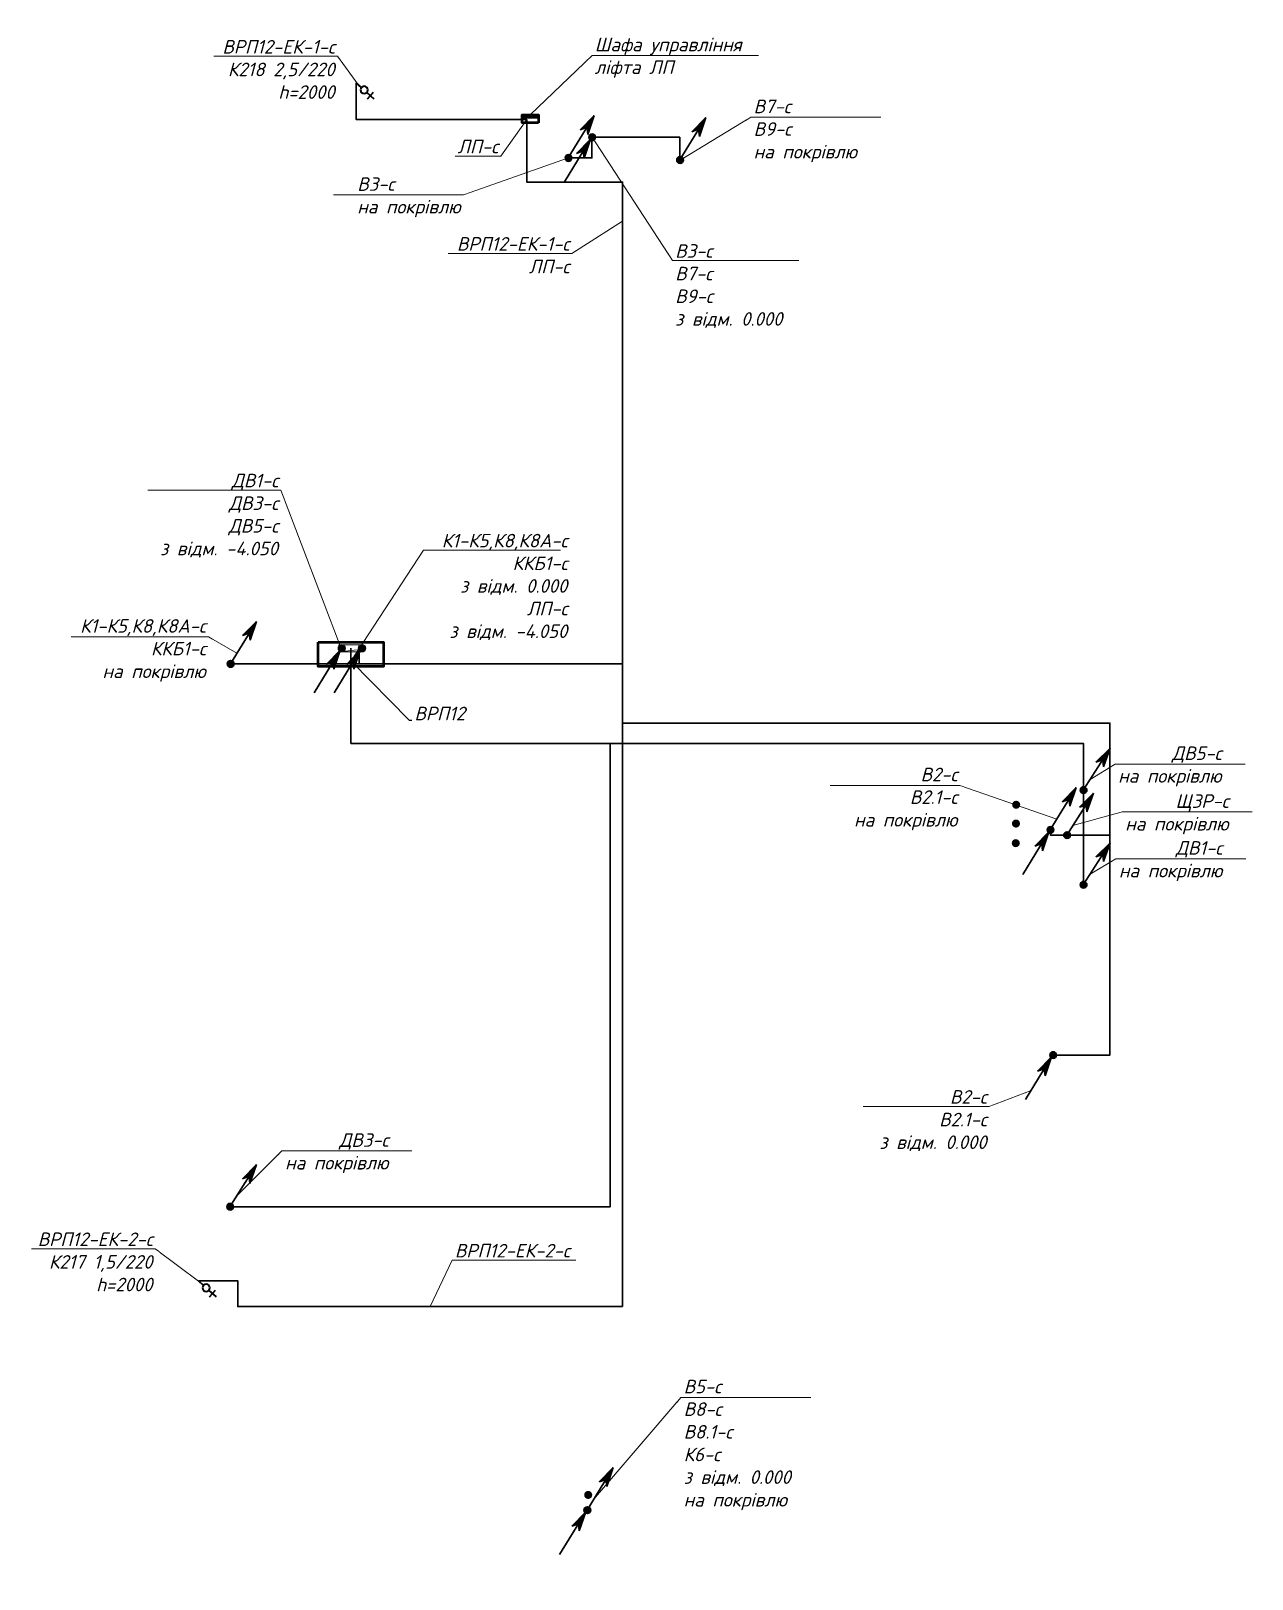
# Model space of a CAD drawing. Header units: millimetres. Extents: x -164867 to 807677, y -316775 to 513985.
# Drawn here: x 358524 to 403479, y 217147 to 274131 of the extents above; entities that cross this region are included whole.
import ezdxf
from ezdxf import colors
from ezdxf.entities.mleader import LeaderData, LeaderLine
from ezdxf.math import Vec2, Vec3

# ---------------------------------------------------------------- set-up
doc = ezdxf.new("R2010")
doc.units = ezdxf.units.MM
for name, color, linetype, lineweight in [('E_Аварійні мережі', 1, 'Continuous', 30), ('E_В лотку', 5, 'Kabl_in_Lotok', 30), ('E_В лотку_аварійні', 1, 'Kabl_in_Lotok', 30), ('E_Обладнання', 84, 'Continuous', 35), ('E_Позначення', 7, 'Continuous', 15), ('E_Розп. мережі', 5, 'Continuous', 30), ('E_Щити', 1, 'Continuous', 50)]:
    doc.layers.add(name, color=color, linetype=linetype, lineweight=lineweight)
doc.styles.add('ISO', font='isocpeui.ttf')
doc.styles.add('ГОСТ 2.304', font='isocpeui.ttf')
doc.linetypes.add('Kabl_in_Lotok', pattern='A,10,[130,ltypeshp.shx,S=1,R=0,X=0,Y=0],1,[130,ltypeshp.shx,S=1,R=90,X=0,Y=-1],1,[130,ltypeshp.shx,S=1,R=0,X=0,Y=0],10', length=22)

# ---------------------------------------------------------------- blocks, each defined once
blk = doc.blocks.new('*U7')
at = {"color": 0}
blk.add_lwpolyline([(-600, 450), (600, 450), (600, 0), (-600, 0)], close=True, dxfattribs=at)
blk = doc.blocks.new('_None')
blk = doc.blocks.new('*U68')
at = {"lineweight": -2}
h = blk.add_hatch(color=256, dxfattribs=at)
h.paths.add_polyline_path([(8.77, 16.13), (3.9, 10.61), (6.34, 11.65)])
h.paths.add_polyline_path([(8.77, 16.13), (6.34, 11.65), (6.79, 9.05)])
h = blk.add_hatch(color=256, dxfattribs=at)
edge = h.paths.add_edge_path()
edge.add_arc((0.07, 0), 1.28, 0, 360)
for p, q in [((0, 0), (8.77, 16.13)), ((8.77, 16.13), (3.9, 10.61)), ((3.9, 10.61), (6.34, 11.65)), ((6.34, 11.65), (6.79, 9.05)), ((8.77, 16.13), (6.79, 9.05))]:
    blk.add_line(p, q, dxfattribs=at)
blk.add_circle((0.11, 0), 1.24, dxfattribs=at)
blk = doc.blocks.new('*U69')
at = {"lineweight": -2}
h = blk.add_hatch(color=256, dxfattribs=at)
edge = h.paths.add_edge_path()
edge.add_arc((0.07, 0), 1.28, 0, 360)
h = blk.add_hatch(color=256, dxfattribs=at)
h.paths.add_polyline_path([(-0.47, -0.71), (-5.33, -6.22), (-2.9, -5.18)])
h.paths.add_polyline_path([(-0.47, -0.71), (-2.9, -5.18), (-2.45, -7.79)])
for p, q in [((-9.24, -16.84), (-0.47, -0.71)), ((-0.47, -0.71), (-5.33, -6.22)), ((-0.47, -0.71), (-5.33, -6.22)), ((-5.33, -6.22), (-2.9, -5.18)), ((-5.33, -6.22), (-2.9, -5.18)), ((-2.9, -5.18), (-2.45, -7.79)), ((-2.9, -5.18), (-2.45, -7.79)), ((-0.47, -0.71), (-2.45, -7.79)), ((-0.47, -0.71), (-2.45, -7.79))]:
    blk.add_line(p, q, dxfattribs=at)
blk.add_circle((0.11, 0), 1.24, dxfattribs=at)
blk = doc.blocks.new('*U70')
at = {"lineweight": -2}
h = blk.add_hatch(color=256, dxfattribs=at)
h.paths.add_polyline_path([(8.77, 16.13), (3.9, 10.61), (6.34, 11.65)])
h.paths.add_polyline_path([(8.77, 16.13), (6.34, 11.65), (6.79, 9.05)])
h = blk.add_hatch(color=256, dxfattribs=at)
edge = h.paths.add_edge_path()
edge.add_arc((0.07, 0), 1.28, 0, 360)
h = blk.add_hatch(color=256, dxfattribs=at)
h.paths.add_polyline_path([(-0.47, -0.71), (-5.33, -6.22), (-2.9, -5.18)])
h.paths.add_polyline_path([(-0.47, -0.71), (-2.9, -5.18), (-2.45, -7.79)])
for p, q in [((0, 0), (8.77, 16.13)), ((8.77, 16.13), (3.9, 10.61)), ((3.9, 10.61), (6.34, 11.65)), ((6.34, 11.65), (6.79, 9.05)), ((8.77, 16.13), (6.79, 9.05)), ((-9.24, -16.84), (-0.47, -0.71)), ((-0.47, -0.71), (-5.33, -6.22)), ((-5.33, -6.22), (-2.9, -5.18)), ((-2.9, -5.18), (-2.45, -7.79)), ((-0.47, -0.71), (-2.45, -7.79))]:
    blk.add_line(p, q, dxfattribs=at)
blk.add_circle((0.11, 0), 1.24, dxfattribs=at)
blk = doc.blocks.new('электровывод')
at = {"color": 0, "linetype": 'ByBlock', "lineweight": -2}
for p, q in [((-123, 124), (-205, 207)), ((-202, 127), (-125, 204)), ((-59, 60), (0, 0))]:
    blk.add_line(p, q, dxfattribs=at)
blk.add_circle((-91, 92), 44.9, dxfattribs=at)
blk = doc.blocks.new('*U6')
at = {"lineweight": 40}
h = blk.add_hatch(color=0, dxfattribs=at)
h.dxf.hatch_style = 1
h.paths.add_polyline_path([(300, 150), (-300, 150), (-300, 0), (300, 0)])
at = {"color": 0}
blk.add_lwpolyline([(-300, 300), (300, 300), (300, 0), (-300, 0)], close=True, dxfattribs=at)

msp = doc.modelspace()

# ---------------------------------------------------------------- linework, layer by layer
at = {"layer": 'E_В лотку', "ltscale": 200}
for points in [[(376775.24, 270868.37), (376775.24, 268569.96), (380302.62, 268569.96), (380302.62, 260308.54), (380302.62, 250832.7)], [(370602.62, 251407.54), (370602.62, 250832.7), (365870.74, 250832.7)], [(370302.62, 250832.7), (380302.62, 250832.7), (380302.62, 227174.39)], [(380302.62, 248656.74), (398249.04, 248656.74), (398249.04, 244528.96)], [(396147.03, 236434.23), (398245.05, 236433.65), (398247.32, 244528.96), (396055.81, 244528.96), (396055.81, 244721.14)], [(364688.77, 228124.39), (366138.77, 228124.39), (366138.77, 227174.39), (380302.62, 227174.39)]]:
    msp.add_lwpolyline(points, dxfattribs=at)
at = {"layer": 'E_В лотку', "color": 4}
msp.add_circle((379178.82, 270218.01), 50, dxfattribs=at)
at = {"layer": 'E_В лотку_аварійні', "ltscale": 200}
for points in [[(370302.62, 251407.54), (370302.62, 247907.54), (397273.05, 247907.54), (397273.05, 242703.16)], [(365850.44, 230853.09), (379850.44, 230853.09), (379850.44, 247907.54)]]:
    msp.add_lwpolyline(points, dxfattribs=at)
at = {"layer": 'E_Розп. мережі', "ltscale": 200}
msp.add_lwpolyline([(370502.62, 272219.96), (370502.62, 270869.96), (376775.24, 270869.96)], dxfattribs=at)
at = {"layer": 'E_Розп. мережі', "ltscale": 100}
msp.add_lwpolyline([(378304.1, 269456.14), (379178.82, 269456.14), (379178.82, 270218.01), (382410, 270218.01), (382410, 269381.14)], dxfattribs=at)
at = {"layer": 'E_Щити', "color": 2, "lineweight": 5}
msp.add_lwpolyline([(369852.62, 251282.54), (370752.62, 251282.54), (370752.62, 251532.54), (369852.62, 251532.54), (369852.62, 251282.54), (370659.64, 251360.85), (370752.62, 251532.54)], dxfattribs=at)

# ---------------------------------------------------------------- block references
at = {"layer": 'E_Аварійні мережі', "xscale": 100, "yscale": 100, "zscale": 100}
for name, p, rotation in [('*U69', (369955.71, 251407.89), 357.0874877686715), ('*U68', (397267.47, 246189.76), 355.953213338055), ('*U68', (397267.47, 242703.61), 355.953213338055), ('*U68', (365844.85, 230853.54), 355.953213338055)]:
    msp.add_blockref(name, p, dxfattribs=dict(at, rotation=rotation))
at = {"layer": 'E_В лотку', "xscale": 100, "yscale": 100, "zscale": 100}
for p, rotation in [((365865.15, 250833.04), 357.0874877686715), ((396659.52, 244529.18), 355.953213338055)]:
    msp.add_blockref('*U68', p, dxfattribs=dict(at, rotation=rotation))
at = {"layer": 'E_В лотку', "color": 4, "xscale": 100, "yscale": 100, "zscale": 100, "rotation": 357.0874877686715}
msp.add_blockref('*U69', (370700.01, 251407.89), dxfattribs=at)
at = {"layer": 'E_Обладнання', "xscale": -3, "yscale": 3, "zscale": 3, "rotation": 272.6571357818779}
for p in [(370502.62, 272219.96), (364688.77, 228124.39)]:
    msp.add_blockref('электровывод', p, dxfattribs=at)
at = {"layer": 'E_Розп. мережі', "xscale": 100, "yscale": 100, "zscale": 100, "rotation": 357.0874877686715}
for name, p in [('*U68', (382410, 269381.14)), ('*U69', (379173.23, 270218.35)), ('*U70', (396050.22, 244721.49)), ('*U69', (396147.03, 236434.23)), ('*U70', (378997.03, 219683.89))]:
    msp.add_blockref(name, p, dxfattribs=at)
at = {"layer": 'E_Щити', "zscale": 2, "rotation": 180}
msp.add_blockref('*U6', (376907.84, 271047.95), dxfattribs=at)
at = {"layer": 'E_Щити', "xscale": 2, "yscale": 2, "zscale": 2}
msp.add_blockref('*U7', (370302.62, 250733.54), dxfattribs=at)

# ---------------------------------------------------------------- next in the draw order: leaders
at = {"layer": 'E_Позначення'}
ml = msp.add_multileader_mtext('Standard', dxfattribs=at)
ml.set_content('Шафа управління ліфта ЛП', color=256, style='ГОСТ 2.304')
ml.set_leader_properties(color=256, linetype='ByLayer', lineweight=-1)
ml.set_arrow_properties(name='NONE')
ml.build(insert=Vec2(0, 0))
ml.multileader.update_dxf_attribs({"has_dogleg": 0, "text_left_attachment_type": 6, "text_right_attachment_type": 6, "dogleg_length": 0, "arrow_head_size": 1})
ctx = ml.context
ctx.base_point, ctx.char_height, ctx.arrow_head_size, ctx.landing_gap_size, ctx.plane_origin = Vec3(379179.44, 273230.87), 500, 1, 100, Vec3(398503.84, 269439.25)
ctx.left_attachment, ctx.right_attachment = 6, 6
notes = []
notes.append((ctx, [(0, (1, 1, 0), (379179.44, 273230.87), (1, 0), 0, [(0, [(376907.84, 271047.95)], 0, [])])]))
ctx.mtext.insert, ctx.mtext.width, ctx.mtext.defined_height, ctx.mtext.flow_direction = Vec3(379279.44, 273880.87), 5970.2555, 3270.87, 5
ctx.mtext.has_bg_fill, ctx.mtext.bg_color, ctx.mtext.bg_scale_factor, ctx.mtext.bg_transparency, ctx.mtext.use_window_bg_color = 1, -1027028792, 1.5, 0, 1
ml = msp.add_multileader_mtext('Standard', dxfattribs=at)
ml.set_content('ВРП12-ЕК-1-с\\PК218 2,5/220\\Ph=2000', color=256, style='ГОСТ 2.304')
ml.set_leader_properties(color=256, linetype='ByLayer', lineweight=-1)
ml.set_arrow_properties(name='NONE')
ml.build(insert=Vec2(0, 0))
ml.multileader.update_dxf_attribs({"has_dogleg": 0, "text_left_attachment_type": 6, "text_right_attachment_type": 6, "dogleg_length": 0, "arrow_head_size": 1})
ctx = ml.context
ctx.base_point, ctx.char_height, ctx.arrow_head_size, ctx.landing_gap_size, ctx.plane_origin = Vec3(365183.85, 273197.64), 500, 1, 100, Vec3(390230.98, 271579.34)
ctx.left_attachment, ctx.right_attachment, ctx.text_align_type = 6, 6, 2
notes.append((ctx, [(1, (1, 1, 0), (369806.96, 273197.64), (-1, 0), 0, [(0, [(370555.62, 272172.18)], 0, [])])]))
ctx.mtext.insert, ctx.mtext.alignment, ctx.mtext.flow_direction = Vec3(369706.96, 273797.64), 3, 5
ctx.mtext.has_bg_fill, ctx.mtext.bg_color, ctx.mtext.bg_scale_factor, ctx.mtext.bg_transparency, ctx.mtext.use_window_bg_color = 1, -1027028792, 1.5, 0, 1
ml = msp.add_multileader_mtext('Standard', dxfattribs=at)
ml.set_content('ВРП12-ЕК-1-с\\PЛП-с', color=256, style='ГОСТ 2.304')
ml.set_leader_properties(color=256, linetype='ByLayer', lineweight=-1)
ml.set_arrow_properties(name='NONE')
ml.build(insert=Vec2(0, 0))
ml.multileader.update_dxf_attribs({"has_dogleg": 0, "text_left_attachment_type": 6, "text_right_attachment_type": 6, "dogleg_length": 0, "arrow_head_size": 1})
ctx = ml.context
ctx.base_point, ctx.char_height, ctx.arrow_head_size, ctx.landing_gap_size, ctx.plane_origin = Vec3(373817.26, 265943.74), 500, 1, 100, Vec3(399977.98, 267372.77)
ctx.left_attachment, ctx.right_attachment, ctx.text_align_type = 6, 6, 2
notes.append((ctx, [(1, (1, 1, 0), (378440.37, 265943.74), (-1, 0), 0, [(0, [(380302.62, 267129.43)], 0, [])])]))
ctx.mtext.insert, ctx.mtext.alignment, ctx.mtext.flow_direction = Vec3(378340.37, 266543.74), 3, 5
ctx.mtext.has_bg_fill, ctx.mtext.bg_color, ctx.mtext.bg_scale_factor, ctx.mtext.bg_transparency, ctx.mtext.use_window_bg_color = 1, -1027028792, 1.5, 0, 1
ml = msp.add_multileader_mtext('Standard', dxfattribs=at)
ml.set_content('К1-К5,К8,К8А-с\\PККБ1-с\\Pна покрівлю', color=256, style='ГОСТ 2.304')
ml.set_leader_properties(color=256, linetype='ByLayer', lineweight=-1)
ml.set_arrow_properties(name='NONE')
ml.build(insert=Vec2(0, 0))
ml.multileader.update_dxf_attribs({"has_dogleg": 0, "text_left_attachment_type": 6, "text_right_attachment_type": 6, "dogleg_length": 0, "arrow_head_size": 1})
ctx = ml.context
ctx.base_point, ctx.char_height, ctx.arrow_head_size, ctx.landing_gap_size, ctx.plane_origin = Vec3(359664.38, 251829.71), 500, 1, 100, Vec3(380296.07, 251081.22)
ctx.left_attachment, ctx.right_attachment, ctx.text_align_type = 6, 6, 2
notes.append((ctx, [(1, (1, 1, 0), (365056.42, 251829.71), (-1, 0), 0, [(0, [(366104.61, 251224.62)], 0, [])])]))
ctx.mtext.insert, ctx.mtext.alignment, ctx.mtext.flow_direction = Vec3(364956.42, 252479.71), 3, 5
ctx.mtext.has_bg_fill, ctx.mtext.bg_color, ctx.mtext.bg_scale_factor, ctx.mtext.bg_transparency, ctx.mtext.use_window_bg_color = 1, -1027028792, 1.5, 0, 1
at = {"layer": 'E_Позначення', "color": 7, "lineweight": 9}
ml = msp.add_multileader_mtext('Standard', dxfattribs=at)
ml.set_content('ВРП12', color=7, style='ISO')
ml.set_leader_properties()
ml.set_arrow_properties(name='NONE')
ml.build(insert=Vec2(0, 0))
ml.multileader.update_dxf_attribs({"has_text_frame": 1, "text_left_attachment_type": 7, "text_right_attachment_type": 8, "dogleg_length": 100, "arrow_head_size": 200})
ctx = ml.context
ctx.base_point, ctx.char_height, ctx.arrow_head_size, ctx.landing_gap_size, ctx.plane_origin = Vec3(372542.89, 248756), 500, 200, 100, Vec3(326494.97, 246790.64)
ctx.left_attachment, ctx.right_attachment = 7, 8
notes.append((ctx, [(1, (1, 1, 0), (372442.89, 248756), (1, 0), 100, [(0, [(370329.3, 250922)], 0, [])])]))
ctx.mtext.insert, ctx.mtext.line_spacing_factor, ctx.mtext.flow_direction = Vec3(372642.89, 249256), 0.72, 5
ctx.mtext.has_bg_fill, ctx.mtext.bg_color, ctx.mtext.bg_scale_factor, ctx.mtext.bg_transparency, ctx.mtext.use_window_bg_color = 1, -1027028792, 1.5, 0, 1
at = {"layer": 'E_Позначення'}
ml = msp.add_multileader_mtext('Standard', dxfattribs=at)
ml.set_content('ДВ5-с\\Pна покрівлю', color=256, style='ГОСТ 2.304')
ml.set_leader_properties(color=256, linetype='ByLayer', lineweight=-1)
ml.set_arrow_properties(name='NONE')
ml.build(insert=Vec2(0, 0))
ml.multileader.update_dxf_attribs({"has_dogleg": 0, "text_left_attachment_type": 6, "text_right_attachment_type": 6, "dogleg_length": 0, "arrow_head_size": 1})
ctx = ml.context
ctx.base_point, ctx.char_height, ctx.arrow_head_size, ctx.landing_gap_size, ctx.plane_origin = Vec3(398434.57, 247144.77), 500, 1, 100, Vec3(416440.83, 244698.6)
ctx.left_attachment, ctx.right_attachment, ctx.text_align_type = 6, 6, 2
notes.append((ctx, [(0, (1, 1, 0), (398434.57, 247144.77), (1, 0), 0, [(0, [(397514.63, 246576.53)], 0, [])])]))
ctx.mtext.insert, ctx.mtext.alignment, ctx.mtext.flow_direction = Vec3(402350.86, 247794.77), 3, 5
ctx.mtext.has_bg_fill, ctx.mtext.bg_color, ctx.mtext.bg_scale_factor, ctx.mtext.bg_transparency, ctx.mtext.use_window_bg_color = 1, -1027028792, 1.5, 0, 1
ml = msp.add_multileader_mtext('Standard', dxfattribs=at)
ml.set_content('В2-с\\PВ2.1-с\\Pна покрівлю', color=256, style='ГОСТ 2.304')
ml.set_leader_properties(color=256, linetype='ByLayer', lineweight=-1)
ml.set_arrow_properties(name='NONE')
ml.build(insert=Vec2(0, 0))
ml.multileader.update_dxf_attribs({"has_dogleg": 0, "text_left_attachment_type": 6, "text_right_attachment_type": 6, "dogleg_length": 0, "arrow_head_size": 1})
ctx = ml.context
ctx.base_point, ctx.char_height, ctx.arrow_head_size, ctx.landing_gap_size, ctx.plane_origin = Vec3(388711.2, 246361.97), 500, 1, 100, Vec3(415215.88, 243235.14)
ctx.left_attachment, ctx.right_attachment, ctx.text_align_type = 6, 6, 2
notes.append((ctx, [(1, (1, 1, 0), (392727.49, 246361.97), (-1, 0), 0, [(0, [(396289.68, 245113.07)], 0, [])])]))
ctx.mtext.insert, ctx.mtext.alignment, ctx.mtext.flow_direction = Vec3(392627.49, 247011.97), 3, 5
ctx.mtext.has_bg_fill, ctx.mtext.bg_color, ctx.mtext.bg_scale_factor, ctx.mtext.bg_transparency, ctx.mtext.use_window_bg_color = 1, -1027028792, 1.5, 0, 1
ml = msp.add_multileader_mtext('Standard', dxfattribs=at)
ml.set_content('ДВ1-с\\Pна покрівлю', color=256, style='ГОСТ 2.304')
ml.set_leader_properties(color=256, linetype='ByLayer', lineweight=-1)
ml.set_arrow_properties(name='NONE')
ml.build(insert=Vec2(0, 0))
ml.multileader.update_dxf_attribs({"has_dogleg": 0, "text_left_attachment_type": 6, "text_right_attachment_type": 6, "dogleg_length": 0, "arrow_head_size": 1})
ctx = ml.context
ctx.base_point, ctx.char_height, ctx.arrow_head_size, ctx.landing_gap_size, ctx.plane_origin = Vec3(398462.66, 243658.62), 500, 1, 100, Vec3(416440.83, 241212.46)
ctx.left_attachment, ctx.right_attachment, ctx.text_align_type = 6, 6, 2
notes.append((ctx, [(0, (1, 1, 0), (398462.66, 243658.62), (1, 0), 0, [(0, [(397514.63, 243090.38)], 0, [])])]))
ctx.mtext.insert, ctx.mtext.alignment, ctx.mtext.flow_direction = Vec3(402378.95, 244308.62), 3, 5
ctx.mtext.has_bg_fill, ctx.mtext.bg_color, ctx.mtext.bg_scale_factor, ctx.mtext.bg_transparency, ctx.mtext.use_window_bg_color = 1, -1027028792, 1.5, 0, 1
ml = msp.add_multileader_mtext('Standard', dxfattribs=at)
ml.set_content('В2-с\\PВ2.1-с\\Pз відм. 0.000', color=256, style='ГОСТ 2.304')
ml.set_leader_properties(color=256, linetype='ByLayer', lineweight=-1)
ml.set_arrow_properties(name='NONE')
ml.build(insert=Vec2(0, 0))
ml.multileader.update_dxf_attribs({"has_dogleg": 0, "text_left_attachment_type": 6, "text_right_attachment_type": 6, "dogleg_length": 0, "arrow_head_size": 1})
ctx = ml.context
ctx.base_point, ctx.char_height, ctx.arrow_head_size, ctx.landing_gap_size, ctx.plane_origin = Vec3(389593.13, 234543.85), 500, 1, 100, Vec3(415048.16, 234522.16)
ctx.left_attachment, ctx.right_attachment, ctx.text_align_type = 6, 6, 2
notes.append((ctx, [(1, (1, 1, 0), (393807.15, 234543.85), (-1, 0), 0, [(0, [(395342.42, 235132.18)], 0, [])])]))
ctx.mtext.insert, ctx.mtext.alignment, ctx.mtext.flow_direction = Vec3(393707.15, 235143.85), 3, 5
ctx.mtext.has_bg_fill, ctx.mtext.bg_color, ctx.mtext.bg_scale_factor, ctx.mtext.bg_transparency, ctx.mtext.use_window_bg_color = 1, -1027028792, 1.5, 0, 1
ml = msp.add_multileader_mtext('Standard', dxfattribs=at)
ml.set_content('ДВ3-с\\Pна покрівлю', color=256, style='ГОСТ 2.304')
ml.set_leader_properties(color=256, linetype='ByLayer', lineweight=-1)
ml.set_arrow_properties(name='NONE')
ml.build(insert=Vec2(0, 0))
ml.multileader.update_dxf_attribs({"has_dogleg": 0, "text_left_attachment_type": 6, "text_right_attachment_type": 6, "dogleg_length": 0, "arrow_head_size": 1})
ctx = ml.context
ctx.base_point, ctx.char_height, ctx.arrow_head_size, ctx.landing_gap_size, ctx.plane_origin = Vec3(367764.01, 232905.62), 500, 1, 100, Vec3(385601, 229286.68)
ctx.left_attachment, ctx.right_attachment, ctx.text_align_type = 6, 6, 2
notes.append((ctx, [(0, (1, 1, 0), (367764.01, 232905.62), (1, 0), 0, [(0, [(366092.02, 231240.31)], 0, [])])]))
ctx.mtext.insert, ctx.mtext.alignment, ctx.mtext.flow_direction = Vec3(371680.3, 233555.62), 3, 5
ctx.mtext.has_bg_fill, ctx.mtext.bg_color, ctx.mtext.bg_scale_factor, ctx.mtext.bg_transparency, ctx.mtext.use_window_bg_color = 1, -1027028792, 1.5, 0, 1
ml = msp.add_multileader_mtext('Standard', dxfattribs=at)
ml.set_content('ВРП12-ЕК-2-с\\PК217 1,5/220\\Ph=2000', color=256, style='ГОСТ 2.304')
ml.set_leader_properties(color=256, linetype='ByLayer', lineweight=-1)
ml.set_arrow_properties(name='NONE')
ml.build(insert=Vec2(0, 0))
ml.multileader.update_dxf_attribs({"has_dogleg": 0, "text_left_attachment_type": 6, "text_right_attachment_type": 6, "dogleg_length": 0, "arrow_head_size": 1})
ctx = ml.context
ctx.base_point, ctx.char_height, ctx.arrow_head_size, ctx.landing_gap_size, ctx.plane_origin = Vec3(358372.8, 229304.45), 500, 1, 100, Vec3(384417.13, 227483.77)
ctx.left_attachment, ctx.right_attachment, ctx.text_align_type = 6, 6, 2
notes.append((ctx, [(1, (1, 1, 0), (363099.7, 229304.45), (-1, 0), 0, [(0, [(364741.77, 228076.61)], 0, [])])]))
ctx.mtext.insert, ctx.mtext.alignment, ctx.mtext.flow_direction = Vec3(362999.7, 229904.45), 3, 5
ctx.mtext.has_bg_fill, ctx.mtext.bg_color, ctx.mtext.bg_scale_factor, ctx.mtext.bg_transparency, ctx.mtext.use_window_bg_color = 1, -1027028792, 1.5, 0, 1
ml = msp.add_multileader_mtext('Standard', dxfattribs=at)
ml.set_content('ВРП12-ЕК-2-с', color=256, style='ГОСТ 2.304')
ml.set_leader_properties(color=256, linetype='ByLayer', lineweight=-1)
ml.set_arrow_properties(name='NONE')
ml.build(insert=Vec2(0, 0))
ml.multileader.update_dxf_attribs({"has_dogleg": 0, "text_left_attachment_type": 6, "text_right_attachment_type": 6, "dogleg_length": 0, "arrow_head_size": 1})
ctx = ml.context
ctx.base_point, ctx.char_height, ctx.arrow_head_size, ctx.landing_gap_size, ctx.plane_origin = Vec3(374030.64, 228884.38), 500, 1, 100, Vec3(392896.05, 226581.55)
ctx.left_attachment, ctx.right_attachment = 6, 6
notes.append((ctx, [(0, (1, 1, 0), (374030.64, 228884.38), (1, 0), 0, [(0, [(373220.69, 227174.39)], 0, [])])]))
ctx.mtext.insert, ctx.mtext.flow_direction = Vec3(374130.64, 229484.38), 5
ctx.mtext.has_bg_fill, ctx.mtext.bg_color, ctx.mtext.bg_scale_factor, ctx.mtext.bg_transparency, ctx.mtext.use_window_bg_color = 1, -1027028792, 1.5, 0, 1
ml = msp.add_multileader_mtext('Standard', dxfattribs=at)
ml.set_content('В5-с\\PВ8-с\\PВ8.1-с\\PК6-с\\Pз відм. 0.000\\Pна покрівлю', color=256, style='ГОСТ 2.304')
ml.set_leader_properties(color=256, linetype='ByLayer', lineweight=-1)
ml.set_arrow_properties(name='NONE')
ml.build(insert=Vec2(0, 0))
ml.multileader.update_dxf_attribs({"has_dogleg": 0, "text_left_attachment_type": 6, "text_right_attachment_type": 6, "dogleg_length": 0, "arrow_head_size": 1})
ctx = ml.context
ctx.base_point, ctx.char_height, ctx.arrow_head_size, ctx.landing_gap_size, ctx.plane_origin = Vec3(382453.86, 223833.56), 500, 1, 100, Vec3(398745.47, 218121.84)
ctx.left_attachment, ctx.right_attachment = 6, 6
notes.append((ctx, [(0, (1, 1, 0), (382453.86, 223833.56), (1, 0), 0, [(0, [(379236.49, 220075.47)], 0, [])])]))
ctx.mtext.insert, ctx.mtext.flow_direction = Vec3(382553.86, 224483.56), 5
ctx.mtext.has_bg_fill, ctx.mtext.bg_color, ctx.mtext.bg_scale_factor, ctx.mtext.bg_transparency, ctx.mtext.use_window_bg_color = 1, -1027028792, 1.5, 0, 1
for ctx, leaders in notes:
    for number, flags, end, landing, length, lines in leaders:
        leader = LeaderData()
        leader.index, (leader.has_last_leader_line, leader.has_dogleg_vector, leader.attachment_direction) = number, flags
        leader.last_leader_point, leader.dogleg_vector, leader.dogleg_length = Vec3(end), Vec3(landing), length
        for number, points, colour, breaks in lines:
            line = LeaderLine()
            line.index, line.vertices, line.color, line.breaks = number, Vec3.list(points), colors.encode_raw_color(colour), breaks
            leader.lines.append(line)
        ctx.leaders.append(leader)

# ---------------------------------------------------------------- next in the draw order: hatches: boundary and pattern name
h = msp.add_hatch(color=1)
h.dxf.hatch_style = 1
h.paths.add_polyline_path([(394647.17, 245647.44, 1), (394945.51, 245647.44, 1)])
h = msp.add_hatch(color=1)
h.dxf.hatch_style = 1
h.paths.add_polyline_path([(394639.95, 244955.35, 1), (394938.3, 244955.35, 1)])
h = msp.add_hatch(color=1)
h.dxf.hatch_style = 1
h.paths.add_polyline_path([(394632.74, 244234.43, 1), (394931.09, 244234.43, 1)])
h = msp.add_hatch(color=1)
h.dxf.hatch_style = 1
h.paths.add_polyline_path([(378890.69, 220243.48, 1), (379189.04, 220243.48, 1)])

# ---------------------------------------------------------------- next in the draw order: leaders
ml = msp.add_multileader_mtext('Standard', dxfattribs=at)
ml.set_content('ЛП-с', color=256, style='ГОСТ 2.304')
ml.set_leader_properties(color=256, linetype='ByLayer', lineweight=-1)
ml.set_arrow_properties(name='NONE')
ml.build(insert=Vec2(0, 0))
ml.multileader.update_dxf_attribs({"has_dogleg": 0, "text_left_attachment_type": 6, "text_right_attachment_type": 6, "dogleg_length": 0, "arrow_head_size": 1})
ctx = ml.context
ctx.base_point, ctx.char_height, ctx.arrow_head_size, ctx.landing_gap_size, ctx.plane_origin = Vec3(374066.4, 269527.37), 500, 1, 100, Vec3(398478.7, 269836.35)
ctx.left_attachment, ctx.right_attachment, ctx.text_align_type = 6, 6, 2
notes = []
notes.append((ctx, [(1, (1, 1, 0), (375817.54, 269527.37), (-1, 0), 0, [(0, [(376775.24, 270869.96)], 0, [])])]))
ctx.mtext.insert, ctx.mtext.alignment, ctx.mtext.flow_direction = Vec3(375717.54, 270127.37), 3, 5
ctx.mtext.has_bg_fill, ctx.mtext.bg_color, ctx.mtext.bg_scale_factor, ctx.mtext.bg_transparency, ctx.mtext.use_window_bg_color = 1, -1027028792, 1.5, 0, 1
ml = msp.add_multileader_mtext('Standard', dxfattribs=at)
ml.set_content('В3-с\\PВ7-с\\PВ9-с\\Pз відм. 0.000', color=256, style='ГОСТ 2.304')
ml.set_leader_properties(color=256, linetype='ByLayer', lineweight=-1)
ml.set_arrow_properties(name='NONE')
ml.build(insert=Vec2(0, 0))
ml.multileader.update_dxf_attribs({"has_dogleg": 0, "text_left_attachment_type": 6, "text_right_attachment_type": 6, "dogleg_length": 0, "arrow_head_size": 1})
ctx = ml.context
ctx.base_point, ctx.char_height, ctx.arrow_head_size, ctx.landing_gap_size, ctx.plane_origin = Vec3(382141.46, 265682.5), 500, 1, 100, Vec3(400728.02, 266504.3)
ctx.left_attachment, ctx.right_attachment = 6, 6
notes.append((ctx, [(0, (1, 1, 0), (382141.46, 265682.5), (1, 0), 0, [(0, [(379159.83, 270264.26)], 0, [])])]))
ctx.mtext.insert, ctx.mtext.flow_direction = Vec3(382241.46, 266282.5), 5
ctx.mtext.has_bg_fill, ctx.mtext.bg_color, ctx.mtext.bg_scale_factor, ctx.mtext.bg_transparency, ctx.mtext.use_window_bg_color = 1, -1027028792, 1.5, 0, 1
ml = msp.add_multileader_mtext('Standard', dxfattribs=at)
ml.set_content('ДВ1-с\\PДВ3-с\\PДВ5-с\\Pз відм. -4.050', color=256, style='ГОСТ 2.304')
ml.set_leader_properties(color=256, linetype='ByLayer', lineweight=-1)
ml.set_arrow_properties(name='NONE')
ml.build(insert=Vec2(0, 0))
ml.multileader.update_dxf_attribs({"has_dogleg": 0, "text_left_attachment_type": 6, "text_right_attachment_type": 6, "dogleg_length": 0, "arrow_head_size": 1})
ctx = ml.context
ctx.base_point, ctx.char_height, ctx.arrow_head_size, ctx.landing_gap_size, ctx.plane_origin = Vec3(363092.07, 257231.15), 500, 1, 100, Vec3(391948.47, 253601.58)
ctx.left_attachment, ctx.right_attachment, ctx.text_align_type = 6, 6, 2
notes.append((ctx, [(1, (1, 1, 0), (367720.1, 257231.15), (-1, 0), 0, [(0, [(369966.89, 251339.58)], 0, [])])]))
ctx.mtext.insert, ctx.mtext.alignment, ctx.mtext.flow_direction = Vec3(367620.1, 257831.15), 3, 5
ctx.mtext.has_bg_fill, ctx.mtext.bg_color, ctx.mtext.bg_scale_factor, ctx.mtext.bg_transparency, ctx.mtext.use_window_bg_color = 1, -1027028792, 1.5, 0, 1
ml = msp.add_multileader_mtext('Standard', dxfattribs=at)
ml.set_content('К1-К5,К8,К8А-с\\PККБ1-с\\Pз відм. 0.000\\PЛП-с\\Pз відм. -4.050', color=256, style='ГОСТ 2.304')
ml.set_leader_properties(color=256, linetype='ByLayer', lineweight=-1)
ml.set_arrow_properties(name='NONE')
ml.build(insert=Vec2(0, 0))
ml.multileader.update_dxf_attribs({"has_dogleg": 0, "text_left_attachment_type": 6, "text_right_attachment_type": 6, "dogleg_length": 0, "arrow_head_size": 1})
ctx = ml.context
ctx.base_point, ctx.char_height, ctx.arrow_head_size, ctx.landing_gap_size, ctx.plane_origin = Vec3(372978.51, 255019.92), 500, 1, 100, Vec3(390383.57, 251359.25)
ctx.left_attachment, ctx.right_attachment, ctx.text_align_type = 6, 6, 2
notes.append((ctx, [(0, (1, 1, 0), (372978.51, 255019.92), (1, 0), 0, [(0, [(370332.49, 250982.15)], 0, [])])]))
ctx.mtext.insert, ctx.mtext.alignment, ctx.mtext.flow_direction = Vec3(378270.55, 255619.92), 3, 5
ctx.mtext.has_bg_fill, ctx.mtext.bg_color, ctx.mtext.bg_scale_factor, ctx.mtext.bg_transparency, ctx.mtext.use_window_bg_color = 1, -1027028792, 1.5, 0, 1
ml = msp.add_multileader_mtext('Standard', dxfattribs=at)
ml.set_content('ЩЗР-с\\Pна покрівлю', color=256, style='ГОСТ 2.304')
ml.set_leader_properties(color=256, linetype='ByLayer', lineweight=-1)
ml.set_arrow_properties(name='NONE')
ml.build(insert=Vec2(0, 0))
ml.multileader.update_dxf_attribs({"has_dogleg": 0, "text_left_attachment_type": 6, "text_right_attachment_type": 6, "dogleg_length": 0, "arrow_head_size": 1})
ctx = ml.context
ctx.base_point, ctx.char_height, ctx.arrow_head_size, ctx.landing_gap_size, ctx.plane_origin = Vec3(398693.87, 245382.7), 500, 1, 100, Vec3(415895.27, 242650.81)
ctx.left_attachment, ctx.right_attachment, ctx.text_align_type = 6, 6, 2
notes.append((ctx, [(0, (1, 1, 0), (398693.87, 245382.7), (1, 0), 0, [(0, [(396886.1, 244883.73)], 0, [])])]))
ctx.mtext.insert, ctx.mtext.alignment, ctx.mtext.flow_direction = Vec3(402610.16, 246032.7), 3, 5
ctx.mtext.has_bg_fill, ctx.mtext.bg_color, ctx.mtext.bg_scale_factor, ctx.mtext.bg_transparency, ctx.mtext.use_window_bg_color = 1, -1027028792, 1.5, 0, 1
for ctx, leaders in notes:
    for number, flags, end, landing, length, lines in leaders:
        leader = LeaderData()
        leader.index, (leader.has_last_leader_line, leader.has_dogleg_vector, leader.attachment_direction) = number, flags
        leader.last_leader_point, leader.dogleg_vector, leader.dogleg_length = Vec3(end), Vec3(landing), length
        for number, points, colour, breaks in lines:
            line = LeaderLine()
            line.index, line.vertices, line.color, line.breaks = number, Vec3.list(points), colors.encode_raw_color(colour), breaks
            leader.lines.append(line)
        ctx.leaders.append(leader)

# ---------------------------------------------------------------- next in the draw order: block references
at = {"layer": 'E_Розп. мережі', "xscale": 100, "yscale": 100, "zscale": 100, "rotation": 357.0874877686715}
msp.add_blockref('*U68', (378304.1, 269456.14), dxfattribs=at)

# ---------------------------------------------------------------- next in the draw order: leaders
at = {"layer": 'E_Позначення'}
ml = msp.add_multileader_mtext('Standard', dxfattribs=at)
ml.set_content('В7-с\\P\\pxql;В9-с\\Pна покрівлю', color=256, style='ГОСТ 2.304')
ml.set_leader_properties(color=256, linetype='ByLayer', lineweight=-1)
ml.set_arrow_properties(name='NONE')
ml.build(insert=Vec2(0, 0))
ml.multileader.update_dxf_attribs({"has_dogleg": 0, "text_left_attachment_type": 6, "text_right_attachment_type": 6, "dogleg_length": 0, "arrow_head_size": 1})
ctx = ml.context
ctx.base_point, ctx.char_height, ctx.arrow_head_size, ctx.landing_gap_size, ctx.plane_origin = Vec3(385029.05, 270953.54), 500, 1, 100, Vec3(403615.61, 271775.34)
ctx.left_attachment, ctx.right_attachment = 6, 6
notes = []
notes.append((ctx, [(0, (1, 1, 0), (385029.05, 270953.54), (1, 0), 0, [(0, [(382421.18, 269380.45)], 0, [])])]))
ctx.mtext.insert, ctx.mtext.flow_direction = Vec3(385129.05, 271603.54), 5
ctx.mtext.has_bg_fill, ctx.mtext.bg_color, ctx.mtext.bg_scale_factor, ctx.mtext.bg_transparency, ctx.mtext.use_window_bg_color = 1, -1027028792, 1.5, 0, 1
for ctx, leaders in notes:
    for number, flags, end, landing, length, lines in leaders:
        leader = LeaderData()
        leader.index, (leader.has_last_leader_line, leader.has_dogleg_vector, leader.attachment_direction) = number, flags
        leader.last_leader_point, leader.dogleg_vector, leader.dogleg_length = Vec3(end), Vec3(landing), length
        for number, points, colour, breaks in lines:
            line = LeaderLine()
            line.index, line.vertices, line.color, line.breaks = number, Vec3.list(points), colors.encode_raw_color(colour), breaks
            leader.lines.append(line)
        ctx.leaders.append(leader)

# ---------------------------------------------------------------- next in the draw order: leaders
ml = msp.add_multileader_mtext('Standard', dxfattribs=at)
ml.set_content('В3-с\\P\\pxql;на покрівлю', color=256, style='ГОСТ 2.304')
ml.set_leader_properties(color=256, linetype='ByLayer', lineweight=-1)
ml.set_arrow_properties(name='NONE')
ml.build(insert=Vec2(0, 0))
ml.multileader.update_dxf_attribs({"has_dogleg": 0, "text_left_attachment_type": 6, "text_right_attachment_type": 6, "dogleg_length": 0, "arrow_head_size": 1})
ctx = ml.context
ctx.base_point, ctx.char_height, ctx.arrow_head_size, ctx.landing_gap_size, ctx.plane_origin = Vec3(370436.8, 268095.81), 500, 1, 100, Vec3(386836.63, 269649.65)
ctx.left_attachment, ctx.right_attachment = 6, 6
notes = []
notes.append((ctx, [(1, (1, 1, 0), (374453.09, 268095.81), (-1, 0), 0, [(0, [(378315.28, 269455.45)], 0, [])])]))
ctx.mtext.insert, ctx.mtext.flow_direction = Vec3(370536.8, 268745.81), 5
ctx.mtext.has_bg_fill, ctx.mtext.bg_color, ctx.mtext.bg_scale_factor, ctx.mtext.bg_transparency, ctx.mtext.use_window_bg_color = 1, -1027028792, 1.5, 0, 1
for ctx, leaders in notes:
    for number, flags, end, landing, length, lines in leaders:
        leader = LeaderData()
        leader.index, (leader.has_last_leader_line, leader.has_dogleg_vector, leader.attachment_direction) = number, flags
        leader.last_leader_point, leader.dogleg_vector, leader.dogleg_length = Vec3(end), Vec3(landing), length
        for number, points, colour, breaks in lines:
            line = LeaderLine()
            line.index, line.vertices, line.color, line.breaks = number, Vec3.list(points), colors.encode_raw_color(colour), breaks
            leader.lines.append(line)
        ctx.leaders.append(leader)

doc.saveas('drawing.dxf')
